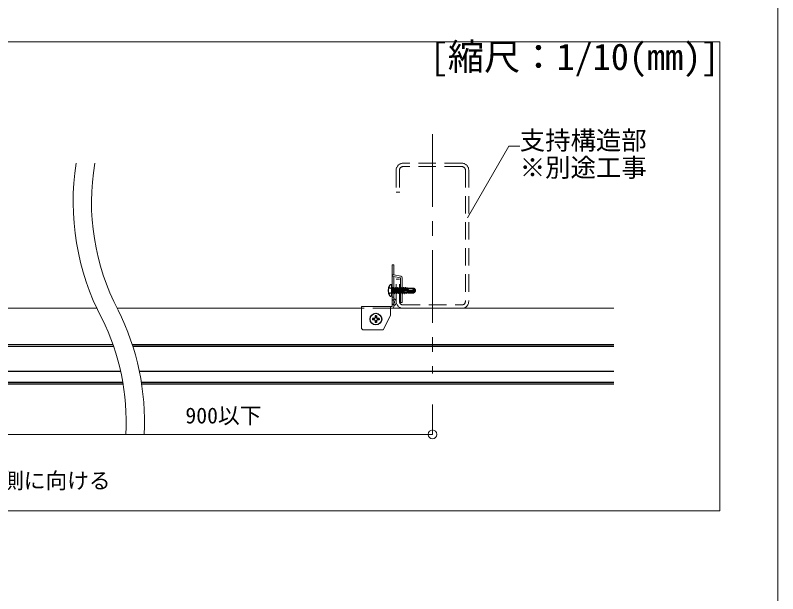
# Model space of a CAD drawing. Units: millimetres, scale not verified. Extents: x -5334 to 1950, y -1347 to 20312.
# Drawn here: x 1424 to 1950, y 78 to 477 of the extents above; entities that cross this region are included whole.
import ezdxf
from ezdxf.enums import TextEntityAlignment as Align

# ---------------------------------------------------------------- set-up
doc = ezdxf.new("R2010")
doc.units = ezdxf.units.MM
doc.header["$LTSCALE"] = 10
doc.header["$PDMODE"] = 32
doc.header["$PDSIZE"] = 6
for name, pattern in [('CHAIN1', [8, 5, -1, 1, -1]), ('DASHED1', [1.8, 1.2, -0.6]), ('LONG_DASHED1', [7, 6, -1])]:
    doc.linetypes.add(name, pattern=pattern)
for name, color, linetype, lineweight in [('4-0_中心線', 4, 'CHAIN1', 9), ('4-1_吊り材', 7, 'Continuous', 18), ('4-3_野縁', 2, 'Continuous', 25), ('4-5_寸法', 4, 'Continuous', 9), ('4-6_文字', 7, 'Continuous', 18), ('4-9_躯体他', 4, 'Continuous', 9), ('4-B_補強金具・金具・その他', 3, 'Continuous', 18), ('4-C_ビス・アンカーボルト・強調図形', 2, 'Continuous', 25), ('F-3_野縁', 3, 'Continuous', 18), ('F-6_文字', 7, 'Continuous', 18)]:
    doc.layers.add(name, color=color, linetype=linetype, lineweight=lineweight)
doc.styles.add('ＭＳ ゴシック', font='')
doc.styles.get('ＭＳ ゴシック').set_extended_font_data('MS Gothic')

msp = doc.modelspace()

# ---------------------------------------------------------------- linework, layer by layer
at = {"layer": '4-0_中心線'}
msp.add_line((1711.85, 394.66), (1711.85, 229.66), dxfattribs=at)
at = {"layer": '4-1_吊り材'}
for p, q in [((1310.87, 274.66), (1480.36, 274.66)), ((1494.43, 274.66), (1662.83, 274.66)), ((1682.83, 274.66), (1836.85, 274.66)), ((1158.61, 249.66), (1491.47, 249.66)), ((1508.81, 249.66), (1836.85, 249.66))]:
    msp.add_line(p, q, dxfattribs=at)
at = {"layer": '4-3_野縁'}
for p, q in [((1411.85, 248.46), (1491.89, 248.46)), ((1504.81, 249.66), (1836.85, 249.66)), ((1505.19, 248.46), (1836.85, 248.46)), ((1411.85, 231.16), (1496.79, 231.16)), ((1509.71, 231.16), (1836.85, 231.16)), ((1404.35, 223.66), (1498.28, 223.66)), ((1404.35, 222.46), (1498.48, 222.46)), ((1511.08, 223.66), (1836.85, 223.66)), ((1511.27, 222.46), (1836.85, 222.46))]:
    msp.add_line(p, q, dxfattribs=at)
at = {"layer": '4-5_寸法'}
for p, q in [((1711.85, 187.69), (1711.85, 208.36)), ((1261.85, 187.69), (1711.85, 187.69))]:
    msp.add_line(p, q, dxfattribs=at)
at = {"layer": '4-5_寸法', "color": 7}
msp.add_point((1711.85, 187.69), dxfattribs=at)
at = {"layer": '4-6_文字'}
for p, q in [((1736.09, 337.08), (1764.59, 386.44)), ((1764.59, 386.44), (1772.09, 386.44))]:
    msp.add_line(p, q, dxfattribs=at)
for centre, radius, start, end in [((1636.71, 347.89), 172.65, 171.0799, 207.7351), ((1636.71, 347.89), 160.02, 170.3695, 207.7351), ((1340.62, 196.27), 172.65, 357.1523, 26.5414), ((1340.62, 196.27), 160.02, 356.9274, 26.5414)]:
    msp.add_arc(centre, radius, start, end, dxfattribs=at)
at = {"layer": '4-9_躯体他', "linetype": 'DASHED1'}
for p, q in [((1732.25, 374.66), (1691.45, 374.66)), ((1686.85, 370.06), (1686.85, 354.66)), ((1689.15, 370.06), (1689.15, 354.66)), ((1732.25, 372.36), (1691.65, 372.36)), ((1734.55, 370.06), (1734.55, 279.26)), ((1736.85, 370.06), (1736.85, 279.26)), ((1689.35, 354.66), (1686.85, 354.66)), ((1686.85, 279.26), (1686.85, 294.66)), ((1689.15, 294.66), (1686.85, 294.66)), ((1689.15, 279.26), (1689.15, 294.66)), ((1691.45, 276.96), (1732.25, 276.96)), ((1732.25, 274.66), (1691.45, 274.66))]:
    msp.add_line(p, q, dxfattribs=at)
for centre, radius, start, end in [((1691.45, 370.06), 4.6, 90, 180), ((1732.25, 370.06), 4.6, 0, 90), ((1691.45, 370.06), 2.3, 90, 180), ((1732.25, 370.06), 2.3, 0, 90), ((1691.45, 279.26), 4.6, 180, 270), ((1691.45, 279.26), 2.3, 180, 270), ((1732.25, 279.26), 2.3, 270, 0), ((1732.25, 279.26), 4.6, 270, 0)]:
    msp.add_arc(centre, radius, start, end, dxfattribs=at)
at = {"layer": '4-B_補強金具・金具・その他'}
for p, q in [((1685.23, 304.66), (1684.03, 304.66)), ((1684.03, 277.26), (1684.03, 304.66)), ((1685.03, 296.47), (1689.73, 295.65)), ((1685.23, 276.31), (1685.23, 296.44)), ((1689.73, 278.66), (1689.73, 295.65)), ((1690.93, 295.65), (1690.93, 278.66)), ((1684.03, 280.46), (1684.03, 277.26)), ((1662.83, 260.66), (1662.83, 275.86)), ((1682.83, 269.66), (1682.83, 275.86)), ((1682.83, 274.66), (1684.03, 274.66)), ((1685.23, 275.86), (1685.23, 276.31)), ((1689.73, 278.66), (1690.93, 278.66)), ((1682.83, 269.66), (1677.83, 259.66)), ((1662.83, 260.66), (1663.83, 259.66)), ((1663.83, 259.66), (1677.83, 259.66))]:
    msp.add_line(p, q, dxfattribs=at)
at = {"layer": '4-B_補強金具・金具・その他', "linetype": 'DASHED1'}
for p, q in [((1685.23, 297.66), (1684.03, 297.66)), ((1684.03, 286.91), (1685.23, 286.91)), ((1684.03, 282.41), (1685.23, 282.41)), ((1682.83, 274.66), (1662.83, 274.66))]:
    msp.add_line(p, q, dxfattribs=at)
at = {"layer": '4-B_補強金具・金具・その他'}
for points in [[(1689.94, 296.83), (1685.23, 297.66), (1685.23, 304.66)], [(1684.03, 277.26), (1684.03, 275.86), (1662.83, 275.86)]]:
    msp.add_lwpolyline(points, dxfattribs=at)
for centre, radius, start, end in [((1685.23, 297.66), 1.2, 180, 260.0494), ((1689.73, 295.65), 1.2, 0, 80.0494), ((1684.03, 278.86), 2.82, 295.209, 64.791), ((1684.03, 275.86), 1.2, 270, 0)]:
    msp.add_arc(centre, radius, start, end, dxfattribs=at)
at = {"layer": '4-B_補強金具・金具・その他', "linetype": 'DASHED1'}
msp.add_arc((1684.03, 278.86), 1.6, 270, 90, dxfattribs=at)
at = {"layer": '4-C_ビス・アンカーボルト・強調図形'}
for p, q in [((1683.53, 290.91), (1683.23, 290.91)), ((1683.53, 290.91), (1683.53, 282.91)), ((1684.03, 289.01), (1684.35, 288.69)), ((1684.03, 284.81), (1684.35, 285.12)), ((1684.35, 285.12), (1684.35, 288.69)), ((1684.83, 288.68), (1684.35, 288.69)), ((1684.83, 285.14), (1684.35, 285.12)), ((1684.86, 289.01), (1684.83, 288.96)), ((1684.83, 288.86), (1684.86, 289.01)), ((1684.83, 288.23), (1684.96, 289.01)), ((1684.83, 285.14), (1684.83, 288.96)), ((1685.31, 288.41), (1684.83, 286.39)), ((1684.83, 285.41), (1685.25, 285.41)), ((1684.86, 289.01), (1684.96, 289.01)), ((1684.96, 289.01), (1685.31, 288.41)), ((1685.25, 285.36), (1685.92, 288.41)), ((1685.51, 284.9), (1685.25, 285.36)), ((1685.51, 284.9), (1686.27, 289.01)), ((1685.51, 284.9), (1685.69, 284.85)), ((1685.69, 284.85), (1686.01, 285.41)), ((1686.27, 289.01), (1685.92, 288.41)), ((1686.72, 288.41), (1686.01, 285.41)), ((1686.01, 285.41), (1686.68, 285.41)), ((1686.27, 289.01), (1686.37, 289.01)), ((1686.68, 285.36), (1687.36, 288.41)), ((1686.94, 284.9), (1686.68, 285.36)), ((1686.94, 284.9), (1687.7, 289.01)), ((1686.94, 284.9), (1687.12, 284.85)), ((1687.12, 284.85), (1687.44, 285.41)), ((1687.7, 289.01), (1687.36, 288.41)), ((1688.15, 288.41), (1687.44, 285.41)), ((1687.44, 285.41), (1688.09, 285.41)), ((1687.7, 289.01), (1687.8, 289.01)), ((1688.09, 285.36), (1688.77, 288.41)), ((1688.35, 284.9), (1688.09, 285.36)), ((1688.35, 284.9), (1689.11, 289.01)), ((1688.35, 284.9), (1688.53, 284.85)), ((1688.53, 284.85), (1688.85, 285.41)), ((1689.11, 289.01), (1688.77, 288.41)), ((1689.56, 288.41), (1688.85, 285.41)), ((1688.85, 285.41), (1689.47, 285.41)), ((1689.11, 289.01), (1689.21, 289.01)), ((1689.47, 285.41), (1690.18, 288.41)), ((1689.82, 284.81), (1689.47, 285.41)), ((1689.56, 288.41), (1690.18, 288.41)), ((1689.82, 284.81), (1690.52, 289.01)), ((1689.82, 284.81), (1689.92, 284.81)), ((1689.92, 284.81), (1690.26, 285.41)), ((1690.52, 289.01), (1690.18, 288.41)), ((1690.97, 288.41), (1690.26, 285.41)), ((1690.26, 285.41), (1690.88, 285.41)), ((1690.52, 289.01), (1690.62, 289.01)), ((1690.88, 285.41), (1691.59, 288.41)), ((1691.23, 284.81), (1690.88, 285.41)), ((1690.97, 288.41), (1691.59, 288.41)), ((1691.23, 284.81), (1691.93, 289.01)), ((1691.23, 284.81), (1691.33, 284.81)), ((1691.33, 284.81), (1691.67, 285.41)), ((1691.93, 289.01), (1691.59, 288.41)), ((1692.38, 288.41), (1691.67, 285.41)), ((1691.67, 285.41), (1692.29, 285.41)), ((1691.93, 289.01), (1692.03, 289.01)), ((1692.34, 285.64), (1692.1, 285.65)), ((1695.03, 287.23), (1692.24, 286.47)), ((1692.29, 285.41), (1692.34, 285.64)), ((1692.64, 284.81), (1692.29, 285.41)), ((1692.34, 285.64), (1692.81, 285.81)), ((1692.38, 288.41), (1693, 288.41)), ((1692.56, 286.56), (1693, 288.41)), ((1692.56, 286.56), (1692.98, 286.88)), ((1692.64, 284.81), (1692.81, 285.81)), ((1692.64, 284.81), (1692.74, 284.81)), ((1692.74, 284.81), (1692.9, 285.81)), ((1692.74, 284.81), (1693.08, 285.41)), ((1692.9, 285.81), (1692.81, 285.81)), ((1692.9, 285.81), (1693.13, 285.59)), ((1692.98, 286.88), (1693.34, 289.01)), ((1693.09, 286.91), (1692.98, 286.88)), ((1693.34, 289.01), (1693, 288.41)), ((1693.13, 285.59), (1693.08, 285.41)), ((1693.08, 285.41), (1693.7, 285.41)), ((1693.09, 286.91), (1693.41, 286.79)), ((1698.37, 286.71), (1693.11, 286.71)), ((1693.74, 285.56), (1693.13, 285.59)), ((1693.34, 289.01), (1693.44, 289.01)), ((1693.79, 288.41), (1693.41, 286.79)), ((1693.7, 285.41), (1693.74, 285.56)), ((1693.99, 284.91), (1693.7, 285.41)), ((1693.74, 285.56), (1694.12, 285.74)), ((1693.79, 288.41), (1694.41, 288.41)), ((1693.99, 284.91), (1694.12, 285.74)), ((1693.99, 284.91), (1694.25, 284.98)), ((1694.07, 286.96), (1694.41, 288.41)), ((1694.07, 286.96), (1694.36, 287.25)), ((1694.42, 285.72), (1694.12, 285.74)), ((1694.25, 284.98), (1694.42, 285.72)), ((1694.25, 284.98), (1694.49, 285.41)), ((1694.36, 287.25), (1694.59, 288.73)), ((1694.81, 287.37), (1694.36, 287.25)), ((1694.59, 288.73), (1694.41, 288.41)), ((1694.42, 285.72), (1694.52, 285.52)), ((1694.52, 285.52), (1694.49, 285.41)), ((1694.49, 285.41), (1695.03, 285.41)), ((1695.03, 285.49), (1694.52, 285.52)), ((1694.53, 287.09), (1694.53, 285.52)), ((1698.13, 286.01), (1694.53, 286.01)), ((1698.76, 285.71), (1694.53, 285.71)), ((1694.59, 288.73), (1695.03, 288.61)), ((1694.81, 287.37), (1695.03, 288.34)), ((1694.81, 287.37), (1694.91, 287.19)), ((1695.03, 287.71), (1694.91, 287.19)), ((1695.03, 288.61), (1699.02, 288.61)), ((1695.03, 287.23), (1695.03, 288.61)), ((1697.98, 288.01), (1695.03, 288.01)), ((1695.03, 285.21), (1695.03, 285.49)), ((1695.03, 285.21), (1699.02, 285.21)), ((1698.13, 286.01), (1699.53, 286.82)), ((1698.63, 286.86), (1698.37, 286.71)), ((1698.74, 287.61), (1698.78, 287.54)), ((1699.53, 286.82), (1698.76, 285.71)), ((1698.76, 285.71), (1699.02, 285.21)), ((1698.79, 288.36), (1699.02, 288.61)), ((1699.95, 286.54), (1699.02, 285.21)), ((1699.53, 286.82), (1700.03, 286.91)), ((1699.95, 286.54), (1699.53, 286.82)), ((1699.59, 287), (1700.03, 286.91)), ((1700.03, 286.91), (1699.95, 286.54)), ((1673.33, 269.46), (1672.33, 269.46)), ((1672.33, 269.46), (1672.33, 268.16)), ((1673.33, 269.46), (1673.33, 268.16)), ((1671.83, 267.66), (1670.53, 267.66)), ((1670.53, 267.66), (1670.53, 266.66)), ((1671.83, 266.66), (1670.53, 266.66)), ((1672.33, 266.16), (1672.33, 264.86)), ((1673.33, 264.86), (1672.33, 264.86)), ((1673.33, 266.16), (1673.33, 264.86)), ((1675.13, 267.66), (1673.83, 267.66)), ((1675.13, 266.66), (1673.83, 266.66)), ((1675.13, 267.66), (1675.13, 266.66))]:
    msp.add_line(p, q, dxfattribs=at)
at = {"layer": '4-C_ビス・アンカーボルト・強調図形', "linetype": 'LONG_DASHED1'}
for p, q in [((1681.65, 289.21), (1683.97, 288.05)), ((1681.65, 284.61), (1683.97, 285.76)), ((1684.58, 286.91), (1683.97, 288.05)), ((1684.58, 286.91), (1683.97, 285.76))]:
    msp.add_line(p, q, dxfattribs=at)
at = {"layer": '4-C_ビス・アンカーボルト・強調図形'}
for points in [[(1685.28, 288.45), (1685.9, 288.41), (1685.92, 288.41)], [(1685.69, 284.85), (1686.37, 289.01), (1686.72, 288.41)], [(1686.71, 288.45), (1687.33, 288.41), (1687.36, 288.41)], [(1687.12, 284.85), (1687.8, 289.01), (1688.15, 288.41)], [(1688.12, 288.45), (1688.74, 288.41), (1688.77, 288.41)], [(1688.53, 284.85), (1689.21, 289.01), (1689.56, 288.41)], [(1689.92, 284.81), (1690.62, 289.01), (1690.97, 288.41)], [(1691.33, 284.81), (1692.03, 289.01), (1692.38, 288.41)], [(1693.09, 286.91), (1693.44, 289.01), (1693.79, 288.41)], [(1699.02, 288.61), (1699.95, 287.27), (1700.03, 286.91)]]:
    msp.add_lwpolyline(points, dxfattribs=at)
msp.add_circle((1672.83, 267.16), 4, dxfattribs=at)
for centre, radius, start, end in [((1687.73, 286.91), 6.5, 148.1092, 211.8908), ((1683.23, 289.71), 1.2, 90, 148.1092), ((1683.53, 290.41), 0.5, 0, 90), ((1692.78, 285.96), 0.75, 136.4554, 203.9207), ((1697.98, 289.1), 1.1, 270, 317.1543), ((1697.98, 287.08), 0.921, 35, 90), ((1699.22, 287.95), 0.594, 137.1543, 215), ((1698.39, 287.27), 0.479, 300, 35), ((1699.3, 285.69), 1.34, 77.5, 120), ((1699.88, 288.32), 1.34, 215, 257.5), ((1683.23, 284.11), 1.2, 211.8908, 270), ((1683.53, 283.41), 0.5, 270, 0), ((1671.83, 268.16), 0.5, 270, 0), ((1671.83, 266.16), 0.5, 0, 90), ((1673.83, 268.16), 0.5, 180, 270), ((1673.83, 266.16), 0.5, 90, 180)]:
    msp.add_arc(centre, radius, start, end, dxfattribs=at)
at = {"layer": 'F-3_野縁'}
for p, q in [((1950, 1325), (1950, -1325)), ((20, 458.5), (1910, 458.5)), ((1910, 135), (1910, 458.5)), ((1910, 135), (20, 135))]:
    msp.add_line(p, q, dxfattribs=at)

# ---------------------------------------------------------------- texts
at = {"layer": '4-5_寸法', "style": 'ＭＳ ゴシック'}
msp.add_text('900以下', height=11, dxfattribs=at).set_placement((1541.47, 191.88), align=Align.BOTTOM_LEFT)
at = {"layer": '4-6_文字', "style": 'ＭＳ ゴシック'}
for s, height, p in [('支持構造部', 12.83, (1772.09, 380.19)), ('※別途工事', 12.83, (1772.09, 361.45)), ('※支持構造部のウェブを壁側に向ける', 11, (1234.87, 146.98))]:
    msp.add_text(s, height=height, dxfattribs=at).set_placement(p, align=Align.BOTTOM_LEFT)
at = {"layer": 'F-6_文字', "style": 'ＭＳ ゴシック'}
msp.add_text('[縮尺：1/10(mm)]', height=18.33, dxfattribs=at).set_placement((1710, 433.5), align=Align.BOTTOM_LEFT)

doc.saveas('drawing.dxf')
